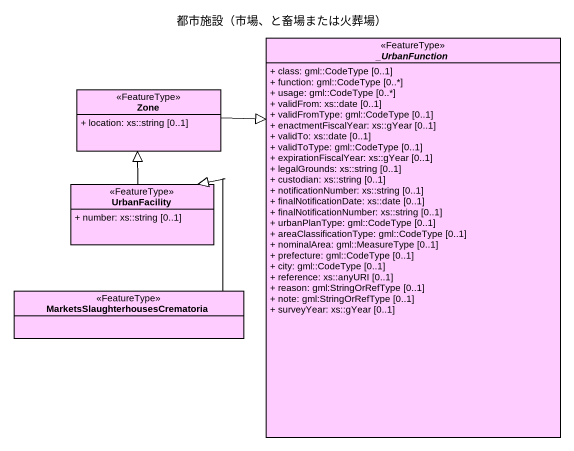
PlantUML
@startuml
title 都市施設（市場、と畜場または火葬場）
hide circle
hide empty members
skinparam classAttributeIconSize 0
abstract class "_UrbanFunction" as UrbanFunction <<FeatureType>> #FFCCFF {
  + class: gml::CodeType [0..1]
  + function: gml::CodeType [0..*]
  + usage: gml::CodeType [0..*]
  + validFrom: xs::date [0..1]
  + validFromType: gml::CodeType [0..1]
  + enactmentFiscalYear: xs::gYear [0..1]
  + validTo: xs::date [0..1]
  + validToType: gml::CodeType [0..1]
  + expirationFiscalYear: xs::gYear [0..1]
  + legalGrounds: xs::string [0..1]
  + custodian: xs::string [0..1]
  + notificationNumber: xs::string [0..1]
  + finalNotificationDate: xs::date [0..1]
  + finalNotificationNumber: xs::string [0..1]
  + urbanPlanType: gml::CodeType [0..1]
  + areaClassificationType: gml::CodeType [0..1]
  + nominalArea: gml::MeasureType [0..1]
  + prefecture: gml::CodeType [0..1]
  + city: gml::CodeType [0..1]
  + reference: xs::anyURI [0..1]
  + reason: gml:StringOrRefType [0..1]
  + note: gml:StringOrRefType [0..1]
  + surveyYear: xs::gYear [0..1]
}
class Zone <<FeatureType>> #FFCCFF {
  + location: xs::string [0..1]
}
class UrbanFacility <<FeatureType>> #FFCCFF {
  + number: xs::string [0..1]
}
class "MarketsSlaughterhousesCrematoria" as MarketsSlaughterhousesCremat <<FeatureType>> #FFCCFF
Zone -right-|> UrbanFunction
UrbanFacility -up-|> Zone
MarketsSlaughterhousesCremat -up-|> UrbanFacility
@enduml
